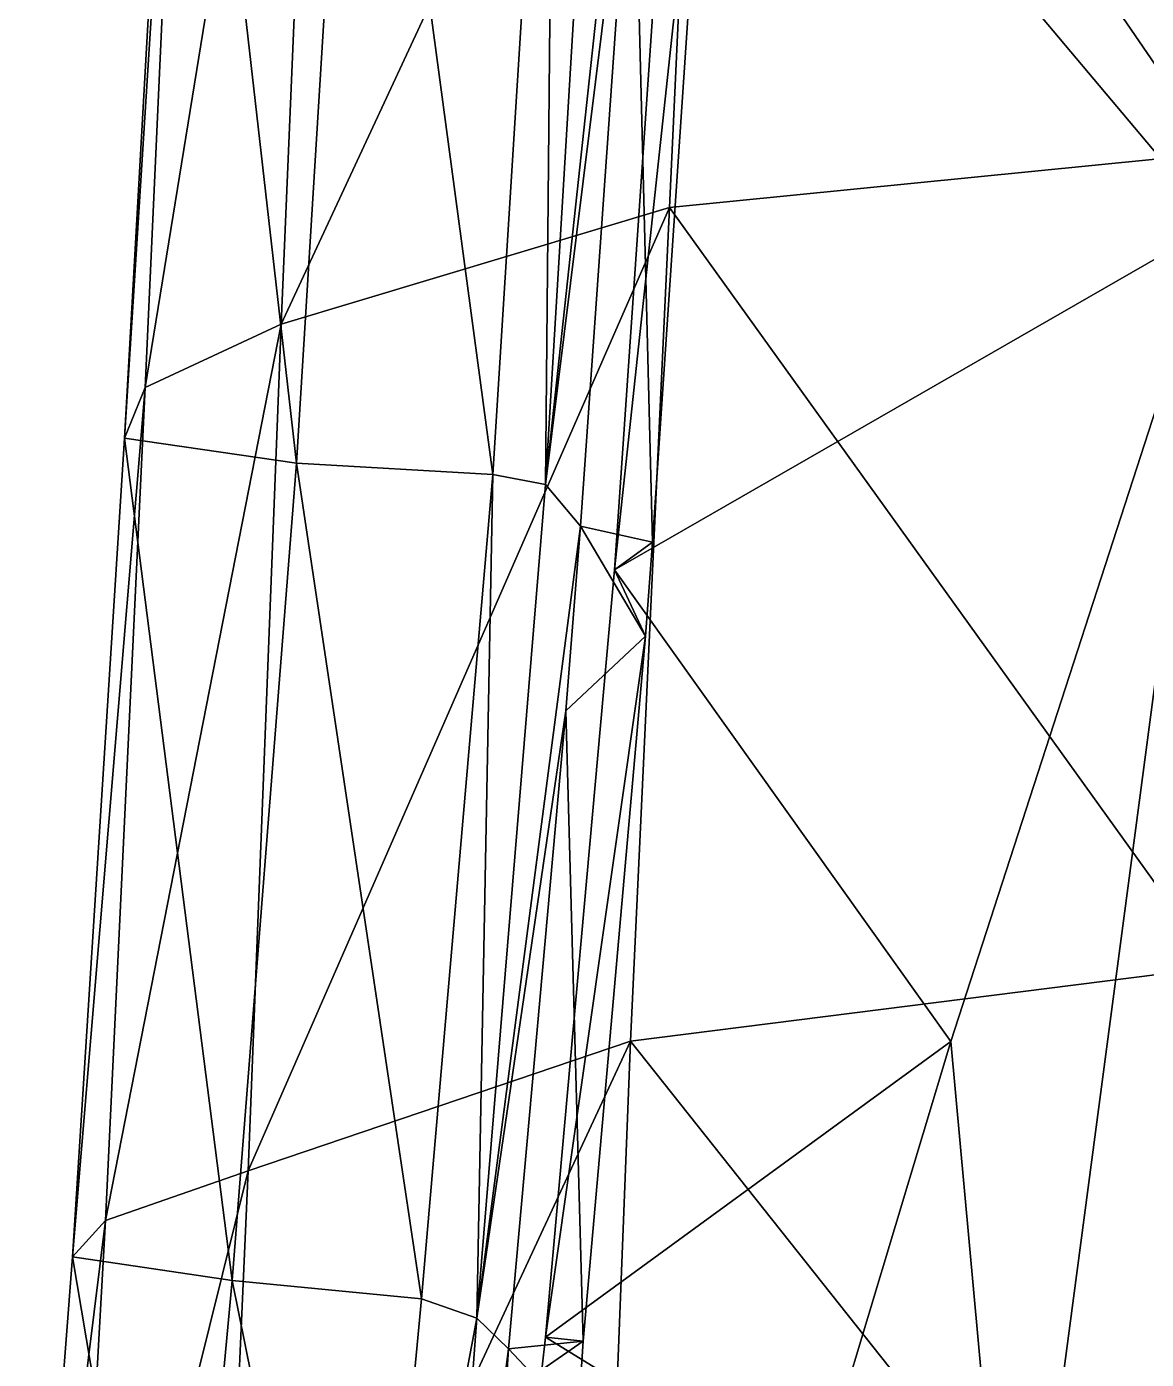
# Model space of a CAD drawing. Extents: x -76 to 76, y -20 to 79.
# Drawn here: x -2.193 to -0.128, y 18.092 to 20.549 of the extents above; entities that cross this region are included whole.
import ezdxf

# ---------------------------------------------------------------- set-up
doc = ezdxf.new("R2010")
doc.units = 0

msp = doc.modelspace()

# ---------------------------------------------------------------- linework, layer by layer
for points in [[(0.0005, 23.1831, 10.8756), (0.0001, 20.1852, 11.5772), (-0.9847, 21.3555, 11.8048)], [(0, 20.3157, 15.5642), (0.0007, 22.1756, 14.7993), (-0.9392, 21.6862, 14.7503)], [(-1.9742, 19.8839, 14.0035), (-1.7236, 20.0006, 14.6449), (-1.6417, 21.9307, 14.0538)], [(-1.8921, 21.6905, 13.4293), (-1.9742, 19.8839, 14.0035), (-1.6417, 21.9307, 14.0538)], [(-0.9392, 21.6862, 14.7503), (-1.6417, 21.9307, 14.0538), (-1.7236, 20.0006, 14.6449)], [(-1.9742, 19.8839, 14.0035), (-1.8921, 21.6905, 13.4293), (-2.0126, 19.7903, 13.3731)], [(-1.8921, 21.6905, 13.4293), (-1.9096, 21.6208, 12.8237), (-2.0126, 19.7903, 13.3731)], [(-1.0076, 20.2159, 15.3252), (-0.9392, 21.6862, 14.7503), (-1.7236, 20.0006, 14.6449)], [(-1.0076, 20.2159, 15.3252), (0, 20.3157, 15.5642), (-0.9392, 21.6862, 14.7503)], [(-1.6954, 19.7444, 12.9878), (-2.0126, 19.7903, 13.3731), (-1.9096, 21.6208, 12.8237)], [(-1.5825, 21.5777, 12.4573), (-1.6954, 19.7444, 12.9878), (-1.9096, 21.6208, 12.8237)], [(-1.6954, 19.7444, 12.9878), (-1.5825, 21.5777, 12.4573), (-1.3331, 19.7235, 12.7358)], [(-1.5825, 21.5777, 12.4573), (-1.2189, 21.5501, 12.2227), (-1.3331, 19.7235, 12.7358)], [(-1.2364, 19.7049, 12.5052), (-1.3331, 19.7235, 12.7358), (-1.2189, 21.5501, 12.2227)], [(-1.1269, 21.5267, 12.0123), (-1.2364, 19.7049, 12.5052), (-1.2189, 21.5501, 12.2227)], [(-1.2364, 19.7049, 12.5052), (-1.1269, 21.5267, 12.0123), (-1.0493, 21.4327, 11.861)], [(-1.0745, 21.0074, 11.9753), (-1.2364, 19.7049, 12.5052), (-1.0493, 21.4327, 11.861)], [(-1.1089, 19.5476, 12.2678), (-0.9847, 21.3555, 11.8048), (0.0001, 20.1852, 11.5772)], [(-0.9304, 21.2041, 11.9671), (-0.9847, 21.3555, 11.8048), (-1.1089, 19.5476, 12.2678)], [(-1.0387, 19.5987, 12.3824), (-0.9304, 21.2041, 11.9671), (-1.1089, 19.5476, 12.2678)], [(-1.0745, 21.0074, 11.9753), (-0.9304, 21.2041, 11.9671), (-1.0387, 19.5987, 12.3824)], [(-1.1715, 19.6281, 12.3398), (-1.2364, 19.7049, 12.5052), (-1.0745, 21.0074, 11.9753)], [(-1.1715, 19.6281, 12.3398), (-1.0745, 21.0074, 11.9753), (-1.0387, 19.5987, 12.3824)], [(0, 20.3157, 15.5642), (-1.0076, 20.2159, 15.3252), (-0.0006, 18.8151, 16.2129)], [(-1.0076, 20.2159, 15.3252), (-1.7236, 20.0006, 14.6449), (-1.7847, 18.4397, 15.1474)], [(-1.0792, 18.6791, 15.937), (-1.0076, 20.2159, 15.3252), (-1.7847, 18.4397, 15.1474)], [(-1.0076, 20.2159, 15.3252), (-1.0792, 18.6791, 15.937), (-0.0006, 18.8151, 16.2129)], [(-0.4885, 18.678, 11.9638), (-1.1089, 19.5476, 12.2678), (0.0001, 20.1852, 11.5772)], [(-0.3707, 17.3889, 12.0151), (-0.4885, 18.678, 11.9638), (0.0001, 20.1852, 11.5772)], [(0, 17.7577, 11.8723), (-0.3707, 17.3889, 12.0151), (0.0001, 20.1852, 11.5772)], [(-1.9742, 19.8839, 14.0035), (-2.0478, 18.348, 14.4622), (-1.7236, 20.0006, 14.6449)], [(-2.0478, 18.348, 14.4622), (-1.7847, 18.4397, 15.1474), (-1.7236, 20.0006, 14.6449)], [(-1.9742, 19.8839, 14.0035), (-2.0126, 19.7903, 13.3731), (-2.1088, 18.2814, 13.7984)], [(-2.0478, 18.348, 14.4622), (-1.9742, 19.8839, 14.0035), (-2.1088, 18.2814, 13.7984)], [(-1.8141, 18.2374, 13.3874), (-2.1088, 18.2814, 13.7984), (-2.0126, 19.7903, 13.3731)], [(-1.6954, 19.7444, 12.9878), (-1.8141, 18.2374, 13.3874), (-2.0126, 19.7903, 13.3731)], [(-1.8141, 18.2374, 13.3874), (-1.6954, 19.7444, 12.9878), (-1.465, 18.2038, 13.1111)], [(-1.6954, 19.7444, 12.9878), (-1.3331, 19.7235, 12.7358), (-1.465, 18.2038, 13.1111)], [(-1.3628, 18.1685, 12.8515), (-1.465, 18.2038, 13.1111), (-1.3331, 19.7235, 12.7358)], [(-1.2364, 19.7049, 12.5052), (-1.3628, 18.1685, 12.8515), (-1.3331, 19.7235, 12.7358)], [(-1.2364, 19.7049, 12.5052), (-1.1715, 19.6281, 12.3398), (-1.3628, 18.1685, 12.8515)], [(-1.1715, 19.6281, 12.3398), (-1.1984, 19.2877, 12.4136), (-1.3628, 18.1685, 12.8515)], [(-1.052, 19.4257, 12.4174), (-1.1984, 19.2877, 12.4136), (-1.1715, 19.6281, 12.3398)], [(-1.0387, 19.5987, 12.3824), (-1.052, 19.4257, 12.4174), (-1.1715, 19.6281, 12.3398)], [(-1.1089, 19.5476, 12.2678), (-1.052, 19.4257, 12.4174), (-1.0387, 19.5987, 12.3824)], [(-1.1089, 19.5476, 12.2678), (-0.4885, 18.678, 11.9638), (-1.236, 18.1333, 12.5666)], [(-1.052, 19.4257, 12.4174), (-1.1089, 19.5476, 12.2678), (-1.236, 18.1333, 12.5666)], [(-1.1666, 18.1261, 12.6886), (-1.052, 19.4257, 12.4174), (-1.236, 18.1333, 12.5666)], [(-1.1984, 19.2877, 12.4136), (-1.052, 19.4257, 12.4174), (-1.1666, 18.1261, 12.6886)], [(-1.1984, 19.2877, 12.4136), (-1.3046, 18.1115, 12.6623), (-1.3628, 18.1685, 12.8515)], [(-1.3046, 18.1115, 12.6623), (-1.1984, 19.2877, 12.4136), (-1.1666, 18.1261, 12.6886)], [(-0.0008, 17.321, 16.8695), (-0.0006, 18.8151, 16.2129), (-1.0792, 18.6791, 15.937)], [(-1.1383, 17.1699, 16.5447), (-1.0792, 18.6791, 15.937), (-1.8471, 17.0266, 15.6023)], [(-1.0792, 18.6791, 15.937), (-1.7847, 18.4397, 15.1474), (-1.8471, 17.0266, 15.6023)], [(-0.4885, 18.678, 11.9638), (-0.744, 17.83, 12.2117), (-1.236, 18.1333, 12.5666)], [(-1.1383, 17.1699, 16.5447), (-0.0008, 17.321, 16.8695), (-1.0792, 18.6791, 15.937)], [(-0.4885, 18.678, 11.9638), (-0.3707, 17.3889, 12.0151), (-0.744, 17.83, 12.2117)], [(-2.118, 17.0989, 14.8327), (-1.8471, 17.0266, 15.6023), (-1.7847, 18.4397, 15.1474)], [(-2.0478, 18.348, 14.4622), (-2.118, 17.0989, 14.8327), (-1.7847, 18.4397, 15.1474)], [(-2.118, 17.0989, 14.8327), (-2.0478, 18.348, 14.4622), (-2.1931, 17.1744, 14.0971)], [(-2.0478, 18.348, 14.4622), (-2.1088, 18.2814, 13.7984), (-2.1931, 17.1744, 14.0971)], [(-1.9162, 17.1411, 13.6398), (-2.1931, 17.1744, 14.0971), (-2.1088, 18.2814, 13.7984)], [(-1.8141, 18.2374, 13.3874), (-1.9162, 17.1411, 13.6398), (-2.1088, 18.2814, 13.7984)], [(-1.9162, 17.1411, 13.6398), (-1.8141, 18.2374, 13.3874), (-1.5739, 17.0487, 13.3267)], [(-1.8141, 18.2374, 13.3874), (-1.465, 18.2038, 13.1111), (-1.5739, 17.0487, 13.3267)], [(-1.5739, 17.0487, 13.3267), (-1.465, 18.2038, 13.1111), (-1.3628, 18.1685, 12.8515)], [(-1.4532, 16.9467, 13.0238), (-1.5739, 17.0487, 13.3267), (-1.3628, 18.1685, 12.8515)], [(-1.4532, 16.9467, 13.0238), (-1.3628, 18.1685, 12.8515), (-1.3046, 18.1115, 12.6623)], [(-1.1666, 18.1261, 12.6886), (-1.236, 18.1333, 12.5666), (-1.2427, 18.0731, 12.5756)], [(-0.744, 17.83, 12.2117), (-1.2427, 18.0731, 12.5756), (-1.236, 18.1333, 12.5666)], [(-1.3199, 17.8742, 12.6886), (-1.4532, 16.9467, 13.0238), (-1.3046, 18.1115, 12.6623)], [(-1.3199, 17.8742, 12.6886), (-1.3046, 18.1115, 12.6623), (-1.1768, 17.9757, 12.7068)], [(-1.3046, 18.1115, 12.6623), (-1.1666, 18.1261, 12.6886), (-1.1768, 17.9757, 12.7068)], [(-1.1768, 17.9757, 12.7068), (-1.1666, 18.1261, 12.6886), (-1.2427, 18.0731, 12.5756)]]:
    msp.add_3dface(points)

doc.saveas('drawing.dxf')
